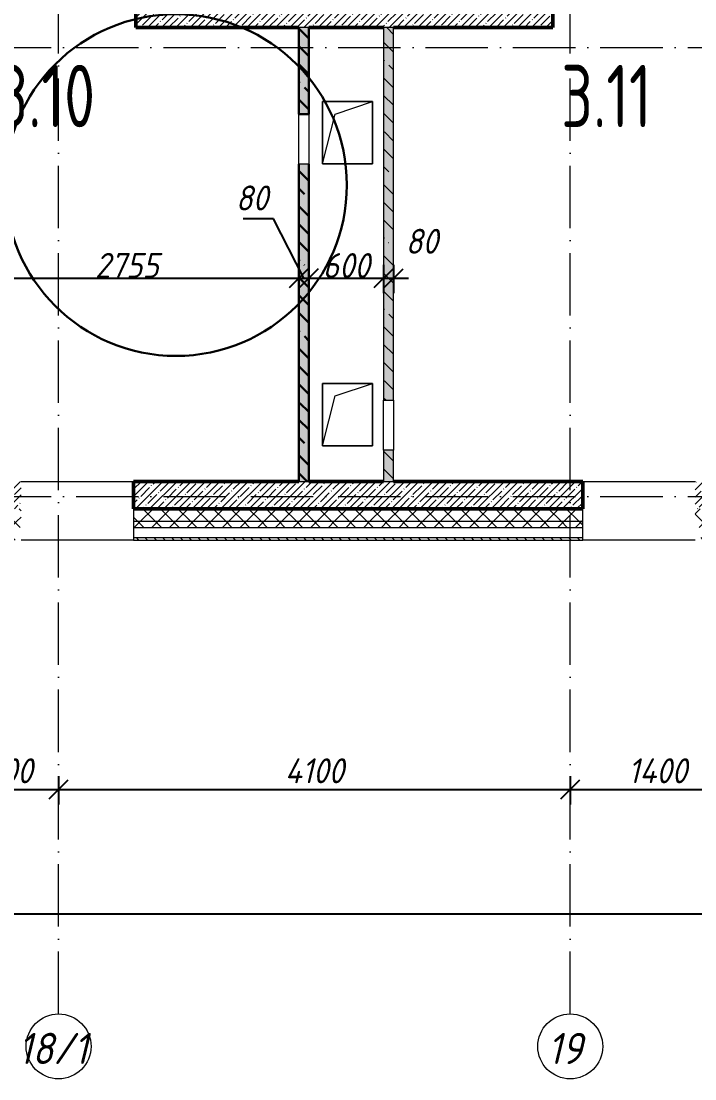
# Model space of a CAD drawing. Header units: millimetres. Extents: x -269418 to 201924, y -5890 to 98643.
# Drawn here: x 66160 to 71559, y -4670 to 3810 of the extents above; entities that cross this region are included whole.
import ezdxf

# ---------------------------------------------------------------- set-up
doc = ezdxf.new("R2010")
doc.units = ezdxf.units.MM
doc.linetypes.add('50_200_ШТРИХ_1Т_ш5_п1_п1_', pattern=[700, 500, -100, 0, -100])
for name, color, linetype, lineweight in [('0) ПГП', 1, 'Continuous', 30), ('A-ANNO-DIMS', 7, 'Continuous', 9), ('A-AREA-IDEN', 7, 'Continuous', 9), ('A-DETL', 7, 'Continuous', 9), ('A-FLOR', 7, 'Continuous', 9), ('A-GENM', 7, 'Continuous', 9), ('A-WALL', 7, 'Continuous', 5), ('A-WALL-1', 7, 'Continuous', 9), ('A-WALL-3', 7, 'Continuous', 50), ('A-WALL-FNSH-1', 7, 'Continuous', 9), ('A-WALL-PATT-2', 7, 'Continuous', 5), ('I-WALL', 7, 'Continuous', 5), ('Оси', 7, 'Continuous', 9), ('Оси-1', 7, '50_200_ШТРИХ_1Т_ш5_п1_п1_', 9)]:
    doc.layers.add(name, color=color, linetype=linetype, lineweight=lineweight)
for name, color, linetype, lineweight, true_color in [('A-WALL-6', 7, 'Continuous', 13, 0x0070df), ('A-WALL-FNSH-4', 7, 'Continuous', 13, 0x0070df), ('A-WALL-PATT-4', 7, 'Continuous', 5, 0x0070df)]:
    doc.layers.add(name, color=color, linetype=linetype, lineweight=lineweight, true_color=true_color)
doc.styles.add('ISOCPEUR_I', font='isocpeui.ttf', dxfattribs={"width": 0.9, "height": 250})
doc.styles.add('ISOCPEUR_I_2', font='isocpeui.ttf', dxfattribs={"width": 0.9, "height": 200})
doc.styles.add('СПДС', font='ГОСТ тип А.ttf', dxfattribs={"width": 0.9})
doc.dimstyles.new('ISO-2_0_0_9К_СРЕДНИЙ_1', dxfattribs={"dimscale": 304.8, "dimtxt": 199.196235, "dimasz": 0.492126, "dimexe": 0.393701, "dimexo": 0, "dimgap": 0, "dimtad": 1, "dimdec": 0, "dimzin": 0, "dimdsep": 46, "dimtxsty": 'ISOCPEUR_I_2', "dimblk1": 'OBLIQUE', "dimblk2": 'OBLIQUE', "dimsah": 1, "dimcen": 0.09, "dimdle": 0.393701, "dimazin": 0, "dimtfac": 1, "dimtdec": 4, "dimtix": 1, "dimtmove": 1, "dimatfit": 3, "dimfxl": 1, "dimtvp": 1, "dimtolj": 1, "dimtzin": 0, "dimarcsym": 2})
doc.dimstyles.new('ISO-2_0_0_9К_СРЕДНИЙ_2', dxfattribs={"dimscale": 304.8, "dimtxt": 199.196235, "dimasz": 0.492126, "dimexe": 0.393701, "dimexo": 0, "dimgap": 0, "dimtad": 1, "dimdec": 0, "dimzin": 0, "dimdsep": 46, "dimtxsty": 'ISOCPEUR_I_2', "dimblk1": 'OBLIQUE', "dimblk2": 'OBLIQUE', "dimsah": 1, "dimcen": 0.09, "dimdle": 0.393701, "dimazin": 0, "dimtfac": 1, "dimtdec": 4, "dimtix": 1, "dimtmove": 0, "dimatfit": 3, "dimfxl": 1, "dimtvp": 1, "dimtolj": 1, "dimtzin": 0, "dimarcsym": 2})
doc.dimstyles.new('ISO-2_0_0_9К_СРЕДНИЙ_ФОН', dxfattribs={"dimscale": 304.8, "dimtxt": 199.196235, "dimasz": 0.492126, "dimexe": 0.393701, "dimexo": 0, "dimgap": 0.164042, "dimtad": 1, "dimdec": 0, "dimdsep": 46, "dimtxsty": 'ISOCPEUR_I_2', "dimblk1": 'OBLIQUE', "dimblk2": 'OBLIQUE', "dimsah": 1, "dimcen": 0.09, "dimdle": 0.393701, "dimazin": 0, "dimtfac": 1, "dimtdec": 4, "dimtix": 1, "dimtmove": 0, "dimatfit": 3, "dimfxl": 1, "dimtvp": 1, "dimtfill": 1, "dimtolj": 1, "dimtzin": 0, "dimarcsym": 2})
doc.dimstyles.new('ISO-2_0_0_9К_СРЕДНИЙ_ФОН_2', dxfattribs={"dimscale": 304.8, "dimtxt": 199.196235, "dimasz": 0.492126, "dimexe": 0.393701, "dimexo": 0, "dimgap": 0.164042, "dimtad": 1, "dimdec": 0, "dimdsep": 46, "dimtxsty": 'ISOCPEUR_I_2', "dimblk1": 'OBLIQUE', "dimblk2": 'OBLIQUE', "dimsah": 1, "dimcen": 0.09, "dimdle": 0.393701, "dimazin": 0, "dimtfac": 1, "dimtdec": 4, "dimtix": 1, "dimtmove": 2, "dimatfit": 3, "dimfxl": 1, "dimtvp": 1, "dimtfill": 1, "dimtolj": 1, "dimtzin": 0, "dimarcsym": 2})
pattern_1 = [(45, (0, 0), (-70.71068, 70.71068), []), (135, (0, 0), (-70.71068, -70.71068), [])]
pattern_2 = [(45, (0, 0), (-57.02463, 57.02463), []), (45, (57.025, 0), (-57.02463, 57.02463), [100.806, -20.161, 3.353, -16.808])]
pattern_3 = [(50, (0, 0), (72.873764, -6.37607), [7.62, -83.82]), (355, (0, 0), (-14.09699, 76.42244), [6.096, -67.056]), (100.451, (6.07, -0.53), (58.776964, 70.04687), [6.476, -71.236]), (46.184, (0, 20.32), (108.43142, -16.81745), [11.43, -125.73]), (96.636, (9.04, 18.92), (94.961, 98.97089), [9.714, -106.854]), (351.184, (0, 20.32), (94.96227, 98.97018), [9.144, -100.584]), (21, (10.16, 15.24), (60.64565, -40.90654), [7.62, -83.82]), (326, (10.16, 15.24), (24.72083, 73.67493), [6.096, -67.056]), (71.451, (15.214, 11.83), (85.36689, 32.76874), [6.476, -71.236]), (37.5, (0, 0), (1.235525, 33.8224325), [3.353, -62.89, 3.353, -64.719, -67.31]), (37.5, (0, 0), (1.235525, 33.8224325), [-134.315, 3.353, -63.957]), (7.5, (0, 0), (26.728146, 40.07255), [3.353, -35.458, 3.353, -61.366, -25.654]), (7.5, (0, 0), (26.728146, 40.07255), [-103.53, 3.353, -22.301]), (327.5, (-22.657, 0), (54.236318, -2.292117), [3.353, -22.047, 3.353, -75.895, -105.156]), (327.5, (-22.657, 0), (54.236318, -2.292117), [-104.648, 3.353, -101.803]), (317.5, (-32.817, 0), (59.25158, 10.17014), [3.353, -29.667, 3.353, -49.276, -74.676]), (317.5, (-32.817, 0), (59.25158, 10.17014), [-85.649, 3.353, -71.323])]
pattern_4 = [(135, (0, 0), (-142.5612, -142.5612), []), (135, (142.56, 0), (-142.5612, -142.5612), [252.016, -50.403, 3.353, -47.05])]

# ---------------------------------------------------------------- blocks, each defined once
blk = doc.blocks.new('AR_Отверстие прямоугольное _в плите_ - AR_Отверстие прямоугольное _в плите_-24444243-АР1_1_Кладочный план 3 этажа')
at = {"layer": 'A-GENM'}
for p, q in [((200, 250), (-200, 250)), ((-200, 250), (-200, -250)), ((-100, 150), (200, 250)), ((200, -250), (200, 250)), ((-200, -250), (-100, 150)), ((-200, -250), (200, -250))]:
    blk.add_line(p, q, dxfattribs=at)
blk = doc.blocks.new('Ось сетки - Круг_Ø6_00__ISO-2_5_0_9K_ кружки поменьше-23056867-АР1_1_Кладочный план 3 этажа')
at = {"layer": 'Оси'}
blk.add_circle((0, 0), 2.6, dxfattribs=at)
blk = doc.blocks.new('_Oblique')
at = {"color": 0, "linetype": 'ByBlock', "lineweight": -2}
blk.add_line((-0.5, -0.5), (0.5, 0.5), dxfattribs=at)
blk = doc.blocks.new('DIMBLOCK23-АР1_1_Кладочный план 3 этажа')
at = {"layer": 'A-ANNO-DIMS', "color": 0, "lineweight": -2, "transparency": 16777216}
for p, q in [((65660, -2244.1), (65660, -2470.2)), ((66460, -2244.1), (66460, -2470.2)), ((65540, -2350.2), (66580, -2350.2))]:
    blk.add_line(p, q, dxfattribs=at)
at = {"layer": 'Defpoints', "color": 0, "transparency": 16777216}
for p in [(65660, -2244.1), (66460, -2244.1), (66460, -2350.2)]:
    blk.add_point(p, dxfattribs=at)
at = {"layer": 'A-ANNO-DIMS', "color": 0, "lineweight": -2, "transparency": 16777216, "xscale": 150, "yscale": 150, "zscale": 150, "rotation": 180}
blk.add_blockref('_Oblique', (65660, -2350.2), dxfattribs=at)
at = {"layer": 'A-ANNO-DIMS', "color": 0, "lineweight": -2, "transparency": 16777216, "xscale": 150, "yscale": 150, "zscale": 150}
blk.add_blockref('_Oblique', (66460, -2350.2), dxfattribs=at)
at = {"layer": 'A-ANNO-DIMS', "color": 0, "transparency": 16777216, "insert": (66060, -2200.2), "char_height": 200, "width": 455.087, "attachment_point": 5, "style": 'ISOCPEUR_I_2', "bg_fill": 3, "box_fill_scale": 1.1, "bg_fill_color": 256, "bg_fill_true_color": 13158600, "bg_fill_transparency": 0}
blk.add_mtext('\\A1;800', dxfattribs=at)
blk = doc.blocks.new('DIMBLOCK24-АР1_1_Кладочный план 3 этажа')
at = {"layer": 'A-ANNO-DIMS', "color": 0, "lineweight": -2, "transparency": 16777216}
for p, q in [((66460, -2244.1), (66460, -2470.2)), ((70560, -2244.1), (70560, -2470.2)), ((66340, -2350.2), (70680, -2350.2))]:
    blk.add_line(p, q, dxfattribs=at)
at = {"layer": 'Defpoints', "color": 0, "transparency": 16777216}
for p in [(66460, -2244.1), (70560, -2244.1), (70560, -2350.2)]:
    blk.add_point(p, dxfattribs=at)
at = {"layer": 'A-ANNO-DIMS', "color": 0, "lineweight": -2, "transparency": 16777216, "xscale": 150, "yscale": 150, "zscale": 150, "rotation": 180}
blk.add_blockref('_Oblique', (66460, -2350.2), dxfattribs=at)
at = {"layer": 'A-ANNO-DIMS', "color": 0, "lineweight": -2, "transparency": 16777216, "xscale": 150, "yscale": 150, "zscale": 150}
blk.add_blockref('_Oblique', (70560, -2350.2), dxfattribs=at)
at = {"layer": 'A-ANNO-DIMS', "color": 0, "transparency": 16777216, "insert": (68510, -2200.2), "char_height": 200, "width": 579.201, "attachment_point": 5, "style": 'ISOCPEUR_I_2', "bg_fill": 3, "box_fill_scale": 1.1, "bg_fill_color": 256, "bg_fill_true_color": 13158600, "bg_fill_transparency": 0}
blk.add_mtext('\\A1;4100', dxfattribs=at)
blk = doc.blocks.new('DIMBLOCK25-АР1_1_Кладочный план 3 этажа')
at = {"layer": 'A-ANNO-DIMS', "color": 0, "lineweight": -2, "transparency": 16777216}
for p, q in [((70560, -2244.1), (70560, -2470.2)), ((71960, -2244.1), (71960, -2470.2)), ((70440, -2350.2), (72080, -2350.2))]:
    blk.add_line(p, q, dxfattribs=at)
at = {"layer": 'Defpoints', "color": 0, "transparency": 16777216}
for p in [(70560, -2244.1), (71960, -2244.1), (71960, -2350.2)]:
    blk.add_point(p, dxfattribs=at)
at = {"layer": 'A-ANNO-DIMS', "color": 0, "lineweight": -2, "transparency": 16777216, "xscale": 150, "yscale": 150, "zscale": 150, "rotation": 180}
blk.add_blockref('_Oblique', (70560, -2350.2), dxfattribs=at)
at = {"layer": 'A-ANNO-DIMS', "color": 0, "lineweight": -2, "transparency": 16777216, "xscale": 150, "yscale": 150, "zscale": 150}
blk.add_blockref('_Oblique', (71960, -2350.2), dxfattribs=at)
at = {"layer": 'A-ANNO-DIMS', "color": 0, "transparency": 16777216, "insert": (71260, -2200.2), "char_height": 200, "width": 579.201, "attachment_point": 5, "style": 'ISOCPEUR_I_2', "bg_fill": 3, "box_fill_scale": 1.1, "bg_fill_color": 256, "bg_fill_true_color": 13158600, "bg_fill_transparency": 0}
blk.add_mtext('\\A1;1400', dxfattribs=at)
blk = doc.blocks.new('DIMBLOCK42-АР1_1_Кладочный план 3 этажа')
at = {"layer": 'A-ANNO-DIMS', "color": 0, "lineweight": -2, "transparency": 16777216}
for p, q in [((110, -3243.8), (110, -3469.8)), ((125010, -3243.8), (125010, -3469.8)), ((-10, -3349.8), (60857.6, -3349.8)), ((125130, -3349.8), (61679.4, -3349.8))]:
    blk.add_line(p, q, dxfattribs=at)
at = {"layer": 'Defpoints', "color": 0, "transparency": 16777216}
for p in [(110, -3243.8), (125010, -3243.8), (125010, -3349.8)]:
    blk.add_point(p, dxfattribs=at)
at = {"layer": 'A-ANNO-DIMS', "color": 0, "lineweight": -2, "transparency": 16777216, "xscale": 150, "yscale": 150, "zscale": 150, "rotation": 180}
blk.add_blockref('_Oblique', (110, -3349.8), dxfattribs=at)
at = {"layer": 'A-ANNO-DIMS', "color": 0, "lineweight": -2, "transparency": 16777216, "xscale": 150, "yscale": 150, "zscale": 150}
blk.add_blockref('_Oblique', (125010, -3349.8), dxfattribs=at)
at = {"layer": 'A-ANNO-DIMS', "color": 0, "transparency": 16777216, "insert": (60827.2, -3038.5), "char_height": 200, "width": 882.593, "attachment_point": 1, "line_spacing_factor": 1.149209, "style": 'ISOCPEUR_I_2', "bg_fill": 3, "box_fill_scale": 1.1, "bg_fill_color": 256, "bg_fill_true_color": 13158600, "bg_fill_transparency": 0}
blk.add_mtext('\\A1;124900', dxfattribs=at)
blk = doc.blocks.new('DIMBLOCK257-АР1_1_Кладочный план 3 этажа')
at = {"layer": 'A-ANNO-DIMS', "color": 0, "lineweight": -2, "transparency": 16777216}
for p, q in [((65630, 1856.5), (65630, 1630.4)), ((68385, 1856.5), (68385, 1630.4)), ((65510, 1750.4), (68505, 1750.4))]:
    blk.add_line(p, q, dxfattribs=at)
at = {"layer": 'Defpoints', "color": 0, "transparency": 16777216}
for p in [(65630, 1856.5), (68385, 1856.5), (68385, 1750.4)]:
    blk.add_point(p, dxfattribs=at)
at = {"layer": 'A-ANNO-DIMS', "color": 0, "lineweight": -2, "transparency": 16777216, "xscale": 150, "yscale": 150, "zscale": 150, "rotation": 180}
blk.add_blockref('_Oblique', (65630, 1750.4), dxfattribs=at)
at = {"layer": 'A-ANNO-DIMS', "color": 0, "lineweight": -2, "transparency": 16777216, "xscale": 150, "yscale": 150, "zscale": 150}
blk.add_blockref('_Oblique', (68385, 1750.4), dxfattribs=at)
at = {"layer": 'A-ANNO-DIMS', "color": 0, "transparency": 16777216, "insert": (67007.5, 1851.7), "char_height": 200, "width": 606.782, "attachment_point": 5, "style": 'ISOCPEUR_I_2'}
blk.add_mtext('\\A1;2755', dxfattribs=at)
blk = doc.blocks.new('DIMBLOCK258-АР1_1_Кладочный план 3 этажа')
at = {"layer": 'A-ANNO-DIMS', "color": 0, "lineweight": -2, "transparency": 16777216}
for p, q in [((68183.1, 2225.6), (67939.3, 2225.6)), ((68425, 1750.4), (68183.1, 2225.6)), ((68385, 1856.5), (68385, 1630.4)), ((68465, 1856.5), (68465, 1630.4)), ((68265, 1750.4), (68585, 1750.4))]:
    blk.add_line(p, q, dxfattribs=at)
at = {"layer": 'Defpoints', "color": 0, "transparency": 16777216}
for p in [(68385, 1856.5), (68465, 1856.5), (68465, 1750.4)]:
    blk.add_point(p, dxfattribs=at)
at = {"layer": 'A-ANNO-DIMS', "color": 0, "lineweight": -2, "transparency": 16777216, "xscale": 150, "yscale": 150, "zscale": 150, "rotation": 180}
blk.add_blockref('_Oblique', (68385, 1750.4), dxfattribs=at)
at = {"layer": 'A-ANNO-DIMS', "color": 0, "lineweight": -2, "transparency": 16777216, "xscale": 150, "yscale": 150, "zscale": 150}
blk.add_blockref('_Oblique', (68465, 1750.4), dxfattribs=at)
at = {"layer": 'A-ANNO-DIMS', "color": 0, "transparency": 16777216, "insert": (67879.7, 2492.3), "char_height": 200, "width": 303.391, "attachment_point": 1, "line_spacing_factor": 1.149209, "style": 'ISOCPEUR_I_2'}
blk.add_mtext('\\A1;80', dxfattribs=at)
blk = doc.blocks.new('DIMBLOCK259-АР1_1_Кладочный план 3 этажа')
at = {"layer": 'A-ANNO-DIMS', "color": 0, "lineweight": -2, "transparency": 16777216}
for p, q in [((68465, 1856.5), (68465, 1630.4)), ((69064.9, 1856.5), (69064.9, 1630.4)), ((68345, 1750.4), (69184.9, 1750.4))]:
    blk.add_line(p, q, dxfattribs=at)
at = {"layer": 'Defpoints', "color": 0, "transparency": 16777216}
for p in [(68465, 1856.5), (69064.9, 1856.5), (69064.9, 1750.4)]:
    blk.add_point(p, dxfattribs=at)
at = {"layer": 'A-ANNO-DIMS', "color": 0, "lineweight": -2, "transparency": 16777216, "xscale": 150, "yscale": 150, "zscale": 150, "rotation": 180}
blk.add_blockref('_Oblique', (68465, 1750.4), dxfattribs=at)
at = {"layer": 'A-ANNO-DIMS', "color": 0, "lineweight": -2, "transparency": 16777216, "xscale": 150, "yscale": 150, "zscale": 150}
blk.add_blockref('_Oblique', (69064.9, 1750.4), dxfattribs=at)
at = {"layer": 'A-ANNO-DIMS', "color": 0, "transparency": 16777216, "insert": (68764.9, 1850.4), "char_height": 200, "width": 455.087, "attachment_point": 5, "style": 'ISOCPEUR_I_2'}
blk.add_mtext('\\A1;600', dxfattribs=at)
blk = doc.blocks.new('DIMBLOCK260-АР1_1_Кладочный план 3 этажа')
at = {"layer": 'A-ANNO-DIMS', "color": 0, "lineweight": -2, "transparency": 16777216}
for p, q in [((69064.9, 1856.5), (69064.9, 1630.4)), ((69144.9, 1856.5), (69144.9, 1630.4)), ((68944.9, 1750.4), (69264.9, 1750.4))]:
    blk.add_line(p, q, dxfattribs=at)
at = {"layer": 'Defpoints', "color": 0, "transparency": 16777216}
for p in [(69064.9, 1856.5), (69144.9, 1856.5), (69144.9, 1750.4)]:
    blk.add_point(p, dxfattribs=at)
at = {"layer": 'A-ANNO-DIMS', "color": 0, "lineweight": -2, "transparency": 16777216, "xscale": 150, "yscale": 150, "zscale": 150, "rotation": 180}
blk.add_blockref('_Oblique', (69064.9, 1750.4), dxfattribs=at)
at = {"layer": 'A-ANNO-DIMS', "color": 0, "lineweight": -2, "transparency": 16777216, "xscale": 150, "yscale": 150, "zscale": 150}
blk.add_blockref('_Oblique', (69144.9, 1750.4), dxfattribs=at)
at = {"layer": 'A-ANNO-DIMS', "color": 0, "transparency": 16777216, "insert": (69240.5, 2145.1), "char_height": 200, "width": 303.391, "attachment_point": 1, "line_spacing_factor": 1.149209, "style": 'ISOCPEUR_I_2'}
blk.add_mtext('\\A1;80', dxfattribs=at)

msp = doc.modelspace()

# ---------------------------------------------------------------- hatches: boundary and pattern name
at = {"layer": '0) ПГП'}
h = msp.add_hatch(dxfattribs=at)
h.set_pattern_fill('FP_6', color=256, style=0, pattern_type=2)
h.set_pattern_definition(pattern_3)
h.paths.add_polyline_path([(68465, 120), (68465, 2663), (68385, 2663), (68385, 120)], flags=0)
h.paths.add_polyline_path([(68465, 3063), (68465, 3760), (68385, 3760), (68385, 3063)], flags=0)
h = msp.add_hatch(dxfattribs=at)
h.set_pattern_fill('FP_7', color=256, style=0, pattern_type=2)
h.set_pattern_definition(pattern_4)
h.paths.add_polyline_path([(68465, 120), (68465, 2663), (68385, 2663), (68385, 120)], flags=0)
h.paths.add_polyline_path([(68465, 3063), (68465, 3760), (68385, 3760), (68385, 3063)], flags=0)
at = {"layer": 'A-WALL-PATT-2'}
h = msp.add_hatch(dxfattribs=at)
h.set_pattern_fill('FP_4', color=256, style=0, pattern_type=2)
h.set_pattern_definition(pattern_2)
h.paths.add_polyline_path([(67080, 3760), (70420, 3760), (70420, 3980), (67080, 3980), (67080, 3792)], flags=0)
h = msp.add_hatch(dxfattribs=at)
h.set_pattern_fill('FP_4', color=256, style=0, pattern_type=2)
h.set_pattern_definition(pattern_2)
h.paths.add_polyline_path([(71560, -100), (71860, -100), (71860, 120), (71560, 120)], flags=0)
h.paths.add_polyline_path([(65910, -100), (66160, -100), (66160, 120), (65910, 120)], flags=0)
h.paths.add_polyline_path([(67060, -100), (70660, -100), (70660, 120), (67060, 120)], flags=0)
h = msp.add_hatch(dxfattribs=at)
h.set_pattern_fill('FP_2', color=256, style=0, pattern_type=2)
h.set_pattern_definition(pattern_1)
h.paths.add_polyline_path([(66160, -200), (66160, -100), (65229, -100), (65229, -106), (65160, -106), (65160, -200), (65910, -200)], flags=0)
h.paths.add_polyline_path([(75700, -200), (75700, -100), (71560, -100), (71560, -200), (75431.3, -200)], flags=0)
h.paths.add_polyline_path([(67060, -200), (70660, -200), (70660, -100), (67060, -100)], flags=0)
h.paths.add_polyline_path([(61541, -200), (61610, -200), (61609.5, -106), (61541, -106), (61541, -100), (60910, -100), (60910, -200), (61410, -200)], flags=0)
h = msp.add_hatch(dxfattribs=at)
h.set_pattern_fill('FP_2', color=256, style=0, pattern_type=2)
h.set_pattern_definition(pattern_1)
h.paths.add_polyline_path([(66160, -250), (66160, -200), (65160, -200), (65160, -250), (65277.4, -250)], flags=0)
h.paths.add_polyline_path([(75800, -250), (75800, -200), (71560, -200), (71560, -250), (75700, -250)], flags=0)
h.paths.add_polyline_path([(61215.8, -250), (61610, -250), (61610, -200), (60910, -200), (60910, -250)], flags=0)
h.paths.add_polyline_path([(69338.9, -250), (70660, -250), (70660, -200), (67060, -200), (67060, -250)], flags=0)
h = msp.add_hatch(dxfattribs=at)
h.set_pattern_fill('FP_3', color=256, style=0, pattern_type=2)
h.set_pattern_definition([(135, (0, 0), (-35.35534, -35.35534), [])])
h.paths.add_polyline_path([(75800, -350), (75930, -350), (75930, -330), (71560, -330), (71560, -350), (75700, -350)], flags=0)
h.paths.add_polyline_path([(70660, -350), (70660, -330), (67060, -330), (67060, -350), (69338.9, -350)], flags=0)
h.paths.add_polyline_path([(66160, -350), (66160, -330), (65160, -330), (65160, -350), (65277.4, -350)], flags=0)
h.paths.add_polyline_path([(61610, -350), (61610, -330), (60910, -330), (60910, -350), (61215.8, -350)], flags=0)
at = {"layer": 'A-WALL-PATT-4'}
h = msp.add_hatch(dxfattribs=at)
h.set_pattern_fill('FP_6', color=256, style=0, pattern_type=2)
h.set_pattern_definition(pattern_3)
h.paths.add_polyline_path([(69064.9, 120), (69144.9, 120), (69144.9, 370.1), (69064.9, 370.1)], flags=0)
h.paths.add_polyline_path([(69064.9, 770.1), (69144.9, 770.1), (69144.9, 3760), (69064.9, 3760), (69064.9, 932.1)], flags=0)
h = msp.add_hatch(dxfattribs=at)
h.set_pattern_fill('FP_7', color=256, style=0, pattern_type=2)
h.set_pattern_definition(pattern_4)
h.paths.add_polyline_path([(69064.9, 120), (69144.9, 120), (69144.9, 370.1), (69064.9, 370.1)], flags=0)
h.paths.add_polyline_path([(69064.9, 770.1), (69144.9, 770.1), (69144.9, 3760), (69064.9, 3760), (69064.9, 932.1)], flags=0)

# ---------------------------------------------------------------- linework, layer by layer
at = {"color": 1, "lineweight": 30}
msp.add_circle((67400.4, 2495.4), 1369.4, dxfattribs=at)
at = {"layer": '0) ПГП'}
for p, q in [((68385, 3760), (68385, 3063)), ((68465, 3063), (68465, 3760)), ((68385, 3063), (68465, 3063)), ((68385, 2663), (68385, 120)), ((68465, 120), (68465, 2663))]:
    msp.add_line(p, q, dxfattribs=at)
at = {"layer": 'A-DETL'}
msp.add_line((67060, -250), (70660, -250), dxfattribs=at)
at = {"layer": 'A-FLOR'}
for p, q in [((68575, 3165), (68975, 3165)), ((68575, 2665), (68575, 3165)), ((68975, 3165), (68975, 2665)), ((68975, 2665), (68575, 2665)), ((68575, 905), (68975, 905)), ((68575, 405), (68575, 905)), ((68975, 905), (68975, 405)), ((68975, 405), (68575, 405))]:
    msp.add_line(p, q, dxfattribs=at)
at = {"layer": 'A-WALL'}
for p, q in [((67060, -200), (70660, -200)), ((67060, -330), (70660, -330))]:
    msp.add_line(p, q, dxfattribs=at)
at = {"layer": 'A-WALL-1'}
for p, q in [((67060, -100), (67060, -330)), ((70660, -330), (70660, -100)), ((67060, -350), (66160, -350)), ((71560, -350), (70660, -350))]:
    msp.add_line(p, q, dxfattribs=at)
at = {"layer": 'A-WALL-3'}
for p, q in [((67080, 3980), (67080, 3760)), ((70420, 3760), (70420, 3980)), ((67080, 3760), (68385, 3760)), ((68465, 3760), (69064.9, 3760)), ((69144.9, 3760), (70420, 3760)), ((68385, 120), (67060, 120)), ((67060, 120), (67060, -100)), ((69064.9, 120), (68465, 120)), ((70660, 120), (69144.9, 120)), ((70660, -100), (70660, 120)), ((67060, -100), (70660, -100))]:
    msp.add_line(p, q, dxfattribs=at)
at = {"layer": 'A-WALL-6'}
for p, q in [((68465, 3760), (68385, 3760)), ((69144.9, 3760), (69064.9, 3760)), ((68385, 120), (68465, 120)), ((69064.9, 120), (69144.9, 120))]:
    msp.add_line(p, q, dxfattribs=at)
at = {"layer": 'A-WALL-FNSH-1'}
for p, q in [((67060, -330), (67060, -350)), ((70660, -350), (70660, -330)), ((67060, -350), (70660, -350))]:
    msp.add_line(p, q, dxfattribs=at)
at = {"layer": 'A-WALL-FNSH-4'}
for p, q in [((69064.9, 3760), (69064.9, 770.1)), ((69144.9, 770.1), (69144.9, 3760)), ((68465, 2663), (68385, 2663)), ((69064.9, 770.1), (69144.9, 770.1)), ((69064.9, 370.1), (69064.9, 120)), ((69144.9, 370.1), (69064.9, 370.1)), ((69144.9, 120), (69144.9, 370.1))]:
    msp.add_line(p, q, dxfattribs=at)
at = {"layer": 'I-WALL'}
for p, q in [((68385, 2663), (68385, 3063)), ((68465, 3063), (68465, 2663)), ((69064.9, 370.1), (69064.9, 770.1)), ((69144.9, 770.1), (69144.9, 370.1)), ((66160, 120), (67060, 120)), ((70660, 120), (71560, 120))]:
    msp.add_line(p, q, dxfattribs=at)
at = {"layer": 'Оси-1'}
for p, q in [((66460, -4150), (66460, 28636.9)), ((70560, -4150), (70560, 28636.9)), ((-6210, 3600), (125951.6, 3600)), ((-6210, 0), (125951.6, 0))]:
    msp.add_line(p, q, dxfattribs=at)

# ---------------------------------------------------------------- block references
at = {"layer": 'A-GENM'}
for p in [(68775, 2915), (68775, 655)]:
    msp.add_blockref('AR_Отверстие прямоугольное _в плите_ - AR_Отверстие прямоугольное _в плите_-24444243-АР1_1_Кладочный план 3 этажа', p, dxfattribs=at)
at = {"layer": 'Оси', "xscale": 99.99999999999993, "yscale": 99.99999999999993, "zscale": 99.99999999999993}
for p in [(66460, -4410), (70560, -4410)]:
    msp.add_blockref('Ось сетки - Круг_Ø6_00__ISO-2_5_0_9K_ кружки поменьше-23056867-АР1_1_Кладочный план 3 этажа', p, dxfattribs=at)

# ---------------------------------------------------------------- texts
at = {"layer": 'A-AREA-IDEN', "char_height": 500, "attachment_point": 1, "style": 'СПДС'}
for s, insert, width in [('3.10', (65960.8, 3459.8), 1212.151), ('3.11', (70487.6, 3459.8), 1096.708)]:
    msp.add_mtext(s, dxfattribs=dict(at, insert=insert, width=width))
at = {"layer": 'Оси', "char_height": 250, "attachment_point": 1, "style": 'ISOCPEUR_I'}
for s, insert, width in [('18/1', (66135.8, -4301.2), 692.658), ('19', (70378.9, -4301.2), 346.329)]:
    msp.add_mtext(s, dxfattribs=dict(at, insert=insert, width=width))

# ---------------------------------------------------------------- dimensions: what is measured, and where the dimension line sits
at = {"layer": 'A-ANNO-DIMS'}
for base, p1, p2, picture, middle in [((68465, 1750.4), (68385, 1856.5), (68465, 1856.5), 'DIMBLOCK258-АР1_1_Кладочный план 3 этажа', (68183.1, 2225.6)), ((69144.9, 1750.4), (69064.9, 1856.5), (69144.9, 1856.5), 'DIMBLOCK260-АР1_1_Кладочный план 3 этажа', (69392.2, 1878.4))]:
    dim = msp.add_linear_dim(base=base, p1=p1, p2=p2, dimstyle='ISO-2_0_0_9К_СРЕДНИЙ_1', override={"dimpost": '<>', "dimfxl": 80}, dxfattribs=at)
    dim.commit()
    dim.dimension.update_dxf_attribs({"geometry": picture, "text_midpoint": middle, "dimtype": 160})
for base, p1, p2, override, picture, middle in [((68385, 1750.4), (65630, 1856.5), (68385, 1856.5), {"dimpost": '<>', "dimfxl": 2755.000019}, 'DIMBLOCK257-АР1_1_Кладочный план 3 этажа', (67007.5, 1851.7)), ((69064.9, 1750.4), (68465, 1856.5), (69064.9, 1856.5), {"dimpost": '<>', "dimfxl": 599.880059}, 'DIMBLOCK259-АР1_1_Кладочный план 3 этажа', (68764.9, 1850.4))]:
    dim = msp.add_linear_dim(base=base, p1=p1, p2=p2, dimstyle='ISO-2_0_0_9К_СРЕДНИЙ_2', override=override, dxfattribs=at)
    dim.commit()
    dim.dimension.update_dxf_attribs({"geometry": picture, "text_midpoint": middle})

# ---------------------------------------------------------------- next in the draw order: dimensions: what is measured, and where the dimension line sits
dim = msp.add_linear_dim(base=(66460, -2350.2), p1=(65660, -2244.1), p2=(66460, -2244.1), dimstyle='ISO-2_0_0_9К_СРЕДНИЙ_ФОН', override={"dimpost": '<>', "dimfxl": 800}, dxfattribs=at)
dim.commit()
dim.dimension.update_dxf_attribs({"geometry": 'DIMBLOCK23-АР1_1_Кладочный план 3 этажа', "text_midpoint": (66060, -2200.2)})
dim = msp.add_linear_dim(base=(125010, -3349.8), p1=(110, -3243.8), p2=(125010, -3243.8), dimstyle='ISO-2_0_0_9К_СРЕДНИЙ_ФОН_2', override={"dimpost": '<>', "dimfxl": 124899.999966}, dxfattribs=at)
dim.commit()
dim.dimension.update_dxf_attribs({"geometry": 'DIMBLOCK42-АР1_1_Кладочный план 3 этажа', "text_midpoint": (61268.5, -3171.9), "dimtype": 160})

# ---------------------------------------------------------------- next in the draw order: dimensions: what is measured, and where the dimension line sits
dim = msp.add_linear_dim(base=(70560, -2350.2), p1=(66460, -2244.1), p2=(70560, -2244.1), dimstyle='ISO-2_0_0_9К_СРЕДНИЙ_ФОН', override={"dimpost": '<>', "dimfxl": 4100}, dxfattribs=at)
dim.commit()
dim.dimension.update_dxf_attribs({"geometry": 'DIMBLOCK24-АР1_1_Кладочный план 3 этажа', "text_midpoint": (68510, -2200.2)})

# ---------------------------------------------------------------- next in the draw order: dimensions: what is measured, and where the dimension line sits
dim = msp.add_linear_dim(base=(71960, -2350.2), p1=(70560, -2244.1), p2=(71960, -2244.1), dimstyle='ISO-2_0_0_9К_СРЕДНИЙ_ФОН', override={"dimpost": '<>', "dimfxl": 1400}, dxfattribs=at)
dim.commit()
dim.dimension.update_dxf_attribs({"geometry": 'DIMBLOCK25-АР1_1_Кладочный план 3 этажа', "text_midpoint": (71260, -2200.2)})

doc.saveas('drawing.dxf')
